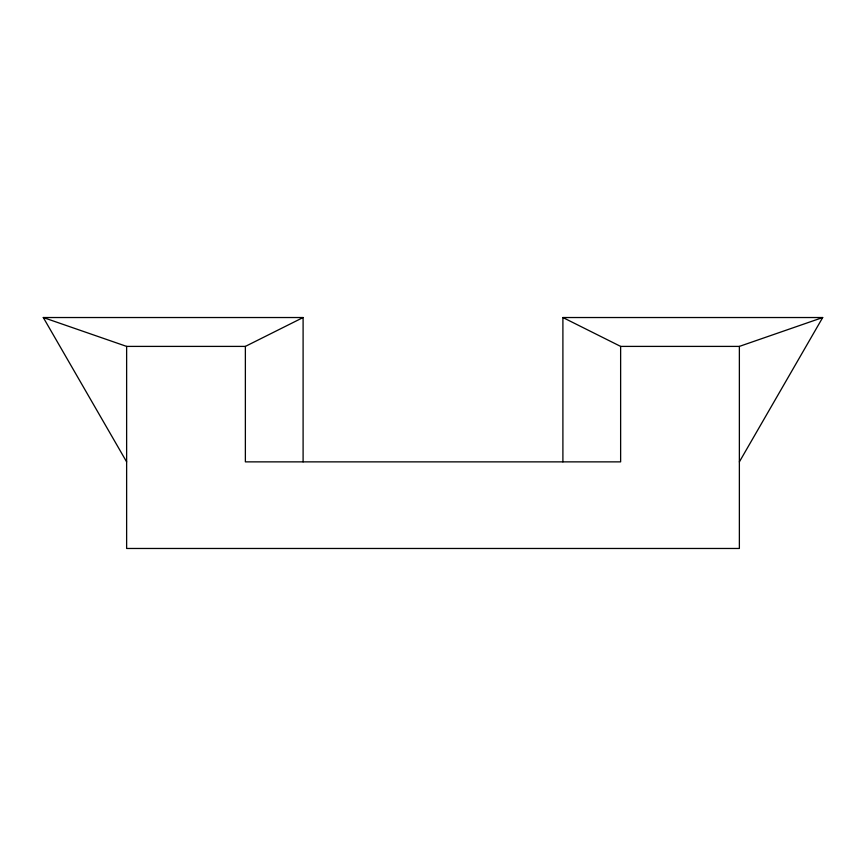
<?xml version="1.0" encoding="UTF-8"?>
<svg xmlns="http://www.w3.org/2000/svg" width="866" height="866" viewBox="0 0 866 866"><rect width="100%" height="100%" fill="white"/><g stroke="black" fill="none" stroke-linecap="round" stroke-linejoin="round"><path stroke-width="1.3" d="M739.369 461.87L822.7 317.53L562.9 317.53L562.9 461.87M126.631 461.87L43.3 317.53L126.631 346.4L245.37 346.4L303.1 317.53L303.1 461.87M562.9 317.53L620.63 346.4L739.369 346.4L822.7 317.53M43.3 317.53L303.1 317.53M739.369 346.4L739.369 548.47L126.631 548.47L126.631 346.4M620.63 346.4L620.63 461.87L245.37 461.87L245.37 346.4"/></g></svg>
